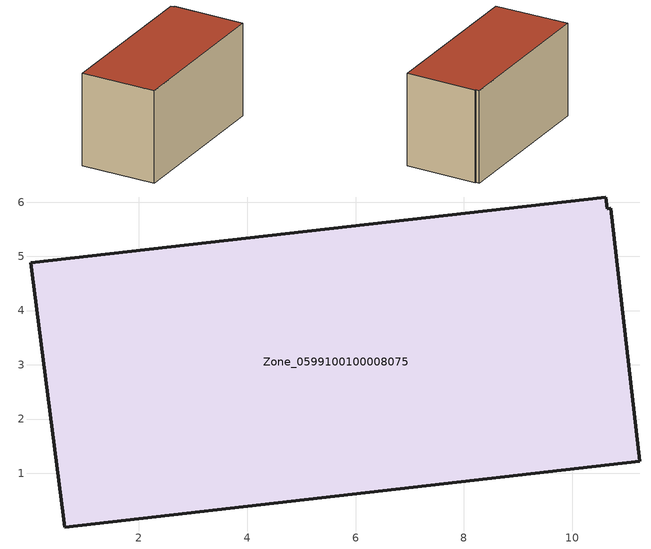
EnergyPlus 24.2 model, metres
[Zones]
Zone_0599100100008075
 floor ground (C_G): 10.64,5.88 10.71,5.89 11.24,1.22 0.63,0.01 0.01,4.88 10.62,6.09 z0
 wall outside (C_F): 0.01,4.88 0.63,0.01 11.24,1.22 10.71,5.89 10.64,5.88 10.62,6.09 0.01,4.88 z0:6.12
 roof outside (C_R): 10.71,5.89 10.64,5.88 10.62,6.09 0.01,4.88 0.63,0.01 11.24,1.22 z6.12
[BUILDING]
Pand.0599100100008075: North Axis=0; Terrain=City; Loads Convergence Tolerance Value=0.04; Temperature Convergence Tolerance Value=0.4; Solar Distribution=FullExterior; Maximum Number of Warmup Days=25; Minimum Number of Warmup Days=1
[Site:Location]
Rotterdam.The.Hague.AP_ZH_NLD Design_Conditions: Latitude=51.96; Longitude=4.45; Time Zone=1; Elevation=-4.5
[SITE:GROUNDTEMPERATURE:BUILDINGSURFACE]
18, 18, 18, 18, 18, 18, 18, 18, 18, 18, 18, 18
[MATERIAL] Thermal Absorptance=0.9; Solar Absorptance=0.7; Visible Absorptance=0.7
Name | Roughness | Thickness | Conductivity | Density | Specific Heat
G.TI.2015-2018 | MediumSmooth | 0.15 | 0.0428571 | 540 | 1210
F.TI.2015-2018 | Rough | 0.3 | 0.0666667 | 1920 | 840
R.TI.2015-2018 | MediumRough | 0.2 | 0.0333333 | 1500 | 1000
[CONSTRUCTION]
C_G: G.TI.2015-2018
C_F: F.TI.2015-2018
C_R: R.TI.2015-2018
[ZONE]
Zone_0599100100008075: Type=1; Multiplier=1; Ceiling Height=Autocalculate; Volume=Autocalculate; Floor Area=autocalculate; Part of Total Floor Area=Yes
[ZONEINFILTRATION:DESIGNFLOWRATE]
Infil_Zone_0599100100008075: Zone or ZoneList or Space or SpaceList=Zone_0599100100008075; Schedule=AlwaysOn; Design Flow Rate Calculation Method=Flow/Area; Flow Rate per Floor Area=0.0015; Constant Term Coefficient=1; Temperature Term Coefficient=0; Velocity Term Coefficient=0; Velocity Squared Term Coefficient=0
[HVACTEMPLATE:ZONE:IDEALLOADSAIRSYSTEM]
Zone_0599100100008075: Maximum Heating Supply Air Temperature=50; Minimum Cooling Supply Air Temperature=13; Maximum Heating Supply Air Humidity Ratio=0.0156; Minimum Cooling Supply Air Humidity Ratio=0.0077; Heating Limit=NoLimit; Cooling Limit=NoLimit; Dehumidification Control Type=ConstantSensibleHeatRatio; Cooling Sensible Heat Ratio=0.7; Dehumidification Setpoint=60; Humidification Control Type=None; Humidification Setpoint=30; Outdoor Air Method=None; Outdoor Air Flow Rate per Person=0.00944; Outdoor Air Flow Rate per Zone Floor Area=0; Outdoor Air Flow Rate per Zone=0; Demand Controlled Ventilation Type=None; Outdoor Air Economizer Type=NoEconomizer; Heat Recovery Type=None; Sensible Heat Recovery Effectiveness=0.7; Latent Heat Recovery Effectiveness=0.65
[ZONECONTROL:THERMOSTAT]
ThermostatControl_Zone_0599100100008075: Zone or ZoneList=Zone_0599100100008075; Control Type Schedule=DualSetpointControlType; Control 1=Thermostat_Zone_0599100100008075; Temperature Difference Between Cutout And Setpoint=0
[THERMOSTATSETPOINT:DUALSETPOINT]
Thermostat_Zone_0599100100008075: Heating Setpoint Temperature Schedule=HeatingSetpoint_Zone_0599100100008075; Cooling Setpoint Temperature Schedule=CoolingSetpoint_Zone_0599100100008075
[SCHEDULE:COMPACT]
HeatingSetpoint_Zone_0599100100008075: Through: 12/31, For: AllDays, Until: 24:00, 21
CoolingSetpoint_Zone_0599100100008075: Through: 12/31, For: AllDays, Until: 24:00, 24
DualSetpointControlType: Through: 12/31, For: AllDays, Until: 24:00, 4
AlwaysOn: Through: 12/31, For: AllDays, Until: 24:00, 1
